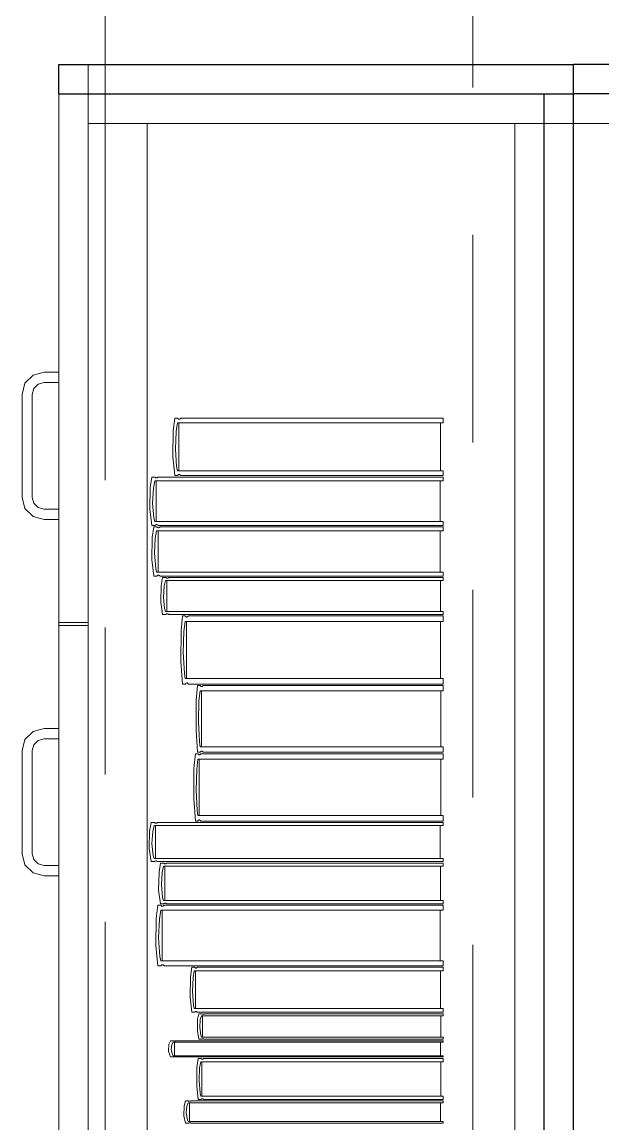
# Model space of a CAD drawing. Header units: inches. Extents: x -19 to 5698, y -728 to 92.
# Drawn here: x 293.764 to 294.159, y 10.613 to 11.361 of the extents above; entities that cross this region are included whole.
import ezdxf

# ---------------------------------------------------------------- set-up
doc = ezdxf.new("R2010")
doc.units = ezdxf.units.IN
doc.header["$MEASUREMENT"] = 0
doc.set_wipeout_variables(frame=1)
for name, pattern in [('Hidden Line', [0.195611, 0.141111, -0.0545]), ('Punto & Raya', [0.65, 0.5, -0.075, 0, -0.075]), ('Wipeout_Contour', [1, 0, -1])]:
    doc.linetypes.add(name, pattern=pattern)
for name, color, linetype in [('02 _ ARQ _ ALB _ Ejes Generales', 251, 'Continuous'), ('08 _ STR _ EXT _ 09 Vigas', 251, 'Continuous'), ('Interior - Mobiliario', 7, 'Continuous')]:
    doc.layers.add(name, color=color, linetype=linetype)

msp = doc.modelspace()

# ---------------------------------------------------------------- linework, layer by layer
at = {"layer": 'Interior - Mobiliario', "color": 175, "linetype": 'Continuous', "lineweight": 13}
for p, q in [((294.11862, 11.31227), (293.80862, 11.31227)), ((293.80862, 11.31227), (293.80862, 9.85227)), ((294.11862, 9.85227), (294.11862, 11.31227)), ((293.84862, 11.29227), (293.80862, 11.29227)), ((293.80862, 11.29227), (293.80862, 9.87227)), ((294.09862, 11.29227), (293.84862, 11.29227)), ((293.84862, 9.87227), (293.84862, 11.29227)), ((294.09862, 11.29227), (294.09862, 9.87227)), ((293.77112, 11.12126), (293.77862, 11.12327)), ((293.77862, 11.12327), (293.78862, 11.12327)), ((293.78862, 11.12327), (293.78862, 11.11627)), ((293.76362, 11.10827), (293.76563, 11.11577)), ((293.76563, 11.11577), (293.77112, 11.12126)), ((293.77462, 11.1152), (293.77169, 11.11227)), ((293.77862, 11.11627), (293.77462, 11.1152)), ((293.78862, 11.11627), (293.77862, 11.11627)), ((293.76362, 11.03827), (293.76362, 11.10827)), ((293.77169, 11.11227), (293.77062, 11.10827)), ((293.77062, 11.10827), (293.77062, 11.03827)), ((293.86743, 11.092), (293.86644, 11.08347)), ((293.86942, 11.092), (293.86743, 11.092)), ((293.86952, 11.09184), (293.86942, 11.092)), ((293.86975, 11.09161), (293.86952, 11.09184)), ((293.87129, 11.09179), (293.87105, 11.09157)), ((293.87144, 11.092), (293.87129, 11.09179)), ((294.04996, 11.092), (293.87144, 11.092)), ((294.04996, 11.08889), (294.04996, 11.092)), ((293.86842, 11.08306), (293.86926, 11.08889)), ((293.86926, 11.08889), (294.04996, 11.08889)), ((293.87, 11.09144), (293.86975, 11.09161)), ((293.87026, 11.09136), (293.87, 11.09144)), ((293.87017, 11.08889), (293.87017, 11.05623)), ((293.87053, 11.09135), (293.87026, 11.09136)), ((293.8708, 11.09142), (293.87053, 11.09135)), ((293.87105, 11.09157), (293.8708, 11.09142)), ((294.04814, 11.05623), (294.04814, 11.08889)), ((293.86644, 11.08347), (293.86621, 11.06609)), ((293.86796, 11.0711), (293.86842, 11.08306)), ((293.86872, 11.05918), (293.86796, 11.0711)), ((293.86621, 11.06609), (293.86743, 11.05312)), ((293.86926, 11.05623), (293.86872, 11.05918)), ((294.04996, 11.05623), (293.86926, 11.05623)), ((294.04996, 11.05312), (294.04996, 11.05623)), ((293.85185, 11.05212), (293.85077, 11.04492)), ((293.85401, 11.05212), (293.85185, 11.05212)), ((293.85292, 11.04457), (293.85383, 11.04949)), ((293.85383, 11.04949), (294.04996, 11.04949)), ((293.85412, 11.052), (293.85401, 11.05212)), ((293.85437, 11.0518), (293.85412, 11.052)), ((293.85464, 11.05166), (293.85437, 11.0518)), ((293.85493, 11.05158), (293.85464, 11.05166)), ((293.85482, 11.04949), (293.85482, 11.02188)), ((293.85522, 11.05157), (293.85493, 11.05158)), ((293.85551, 11.05163), (293.85522, 11.05157)), ((293.85578, 11.05176), (293.85551, 11.05163)), ((293.85604, 11.05195), (293.85578, 11.05176)), ((293.8562, 11.05212), (293.85604, 11.05195)), ((294.04996, 11.05212), (293.8562, 11.05212)), ((293.86743, 11.05312), (293.86942, 11.05312)), ((293.86942, 11.05312), (293.86957, 11.05333)), ((293.86957, 11.05333), (293.8698, 11.05355)), ((293.8698, 11.05355), (293.87006, 11.0537)), ((293.87006, 11.0537), (293.87032, 11.05377)), ((293.87032, 11.05377), (293.87059, 11.05376)), ((293.87059, 11.05376), (293.87086, 11.05368)), ((293.87086, 11.05368), (293.87111, 11.05351)), ((293.87111, 11.05351), (293.87134, 11.05327)), ((293.87134, 11.05327), (293.87144, 11.05312)), ((293.87144, 11.05312), (294.04996, 11.05312)), ((294.04798, 11.02188), (294.04798, 11.04949)), ((294.04996, 11.04949), (294.04996, 11.05212)), ((293.85077, 11.04492), (293.85052, 11.03022)), ((293.85242, 11.03445), (293.85292, 11.04457)), ((293.76563, 11.03077), (293.76362, 11.03827)), ((293.77062, 11.03827), (293.77169, 11.03427)), ((293.77169, 11.03427), (293.77462, 11.03134)), ((293.85325, 11.02438), (293.85242, 11.03445)), ((293.77112, 11.02528), (293.76563, 11.03077)), ((293.77862, 11.02327), (293.77112, 11.02528)), ((293.77462, 11.03134), (293.77862, 11.03027)), ((293.77862, 11.03027), (293.78862, 11.03027)), ((293.78862, 11.03027), (293.78862, 11.02327)), ((293.85052, 11.03022), (293.85185, 11.01925)), ((293.85383, 11.02188), (293.85325, 11.02438)), ((293.78862, 11.02327), (293.77862, 11.02327)), ((293.85185, 11.01925), (293.85401, 11.01925)), ((293.85316, 11.01825), (293.85209, 11.01093)), ((293.8553, 11.01825), (293.85316, 11.01825)), ((294.04996, 11.02188), (293.85383, 11.02188)), ((293.85401, 11.01925), (293.85417, 11.01943)), ((293.85417, 11.01943), (293.85443, 11.01962)), ((293.85443, 11.01962), (293.8547, 11.01974)), ((293.8547, 11.01974), (293.85499, 11.0198)), ((293.85499, 11.0198), (293.85528, 11.0198)), ((293.85528, 11.0198), (293.85557, 11.01972)), ((293.85541, 11.01813), (293.8553, 11.01825)), ((293.85566, 11.01792), (293.85541, 11.01813)), ((293.85557, 11.01972), (293.85584, 11.01958)), ((293.85593, 11.01778), (293.85566, 11.01792)), ((293.85584, 11.01958), (293.85609, 11.01938)), ((293.85622, 11.0177), (293.85593, 11.01778)), ((293.85609, 11.01938), (293.8562, 11.01925)), ((293.8562, 11.01925), (294.04996, 11.01925)), ((293.85651, 11.0177), (293.85622, 11.0177)), ((293.85679, 11.01776), (293.85651, 11.0177)), ((293.85707, 11.01788), (293.85679, 11.01776)), ((293.85732, 11.01808), (293.85707, 11.01788)), ((293.85748, 11.01825), (293.85732, 11.01808)), ((294.04996, 11.01825), (293.85748, 11.01825)), ((294.04996, 11.01925), (294.04996, 11.02188)), ((294.04996, 11.01558), (294.04996, 11.01825)), ((293.85209, 11.01093), (293.85184, 10.996)), ((293.85373, 11.0003), (293.85423, 11.01058)), ((293.85423, 11.01058), (293.85513, 11.01558)), ((293.85513, 11.01558), (294.04996, 11.01558)), ((293.85611, 11.01558), (293.85611, 10.98753)), ((294.048, 10.98753), (294.048, 11.01558)), ((293.85184, 10.996), (293.85316, 10.98486)), ((293.85455, 10.99006), (293.85373, 11.0003)), ((293.85513, 10.98753), (293.85455, 10.99006)), ((294.04996, 10.98753), (293.85513, 10.98753)), ((294.04996, 10.98486), (294.04996, 10.98753)), ((293.85316, 10.98486), (293.8553, 10.98486)), ((293.8553, 10.98486), (293.85546, 10.98504)), ((293.85546, 10.98504), (293.85572, 10.98523)), ((293.85572, 10.98523), (293.85599, 10.98536)), ((293.85599, 10.98536), (293.85628, 10.98542)), ((293.85628, 10.98542), (293.85657, 10.98541)), ((293.85657, 10.98541), (293.85685, 10.98533)), ((293.85685, 10.98533), (293.85712, 10.98519)), ((293.85712, 10.98519), (293.85737, 10.98499)), ((293.85737, 10.98499), (293.85748, 10.98486)), ((293.85748, 10.98486), (294.04996, 10.98486)), ((293.85921, 10.98386), (293.85816, 10.97836)), ((293.86128, 10.98386), (293.85921, 10.98386)), ((293.86024, 10.9781), (293.86111, 10.98185)), ((293.86111, 10.98185), (294.04996, 10.98185)), ((293.86139, 10.98376), (293.86128, 10.98386)), ((293.86163, 10.98361), (293.86139, 10.98376)), ((293.86189, 10.9835), (293.86163, 10.98361)), ((293.86216, 10.98345), (293.86189, 10.9835)), ((293.86207, 10.98185), (293.86207, 10.9608)), ((293.86245, 10.98344), (293.86216, 10.98345)), ((293.86272, 10.98349), (293.86245, 10.98344)), ((293.86299, 10.98358), (293.86272, 10.98349)), ((293.86324, 10.98372), (293.86299, 10.98358)), ((293.86339, 10.98386), (293.86324, 10.98372)), ((294.04996, 10.98386), (293.86339, 10.98386)), ((294.04806, 10.9608), (294.04806, 10.98185)), ((294.04996, 10.98185), (294.04996, 10.98386)), ((293.85816, 10.97836), (293.85793, 10.96716)), ((293.85975, 10.97039), (293.86024, 10.9781)), ((293.85793, 10.96716), (293.85921, 10.9588)), ((293.86055, 10.96271), (293.85975, 10.97039)), ((293.85921, 10.9588), (293.86128, 10.9588)), ((293.86111, 10.9608), (293.86055, 10.96271)), ((294.04996, 10.9608), (293.86111, 10.9608)), ((293.86128, 10.9588), (293.86144, 10.95893)), ((293.86144, 10.95893), (293.86168, 10.95908)), ((293.86168, 10.95908), (293.86195, 10.95917)), ((293.86195, 10.95917), (293.86223, 10.95922)), ((293.86223, 10.95922), (293.86251, 10.95921)), ((293.86251, 10.95921), (293.86278, 10.95916)), ((293.86278, 10.95916), (293.86305, 10.95905)), ((293.86305, 10.95905), (293.86329, 10.9589)), ((293.86329, 10.9589), (293.86339, 10.9588)), ((293.86339, 10.9588), (294.04996, 10.9588)), ((293.87277, 10.9578), (293.8718, 10.94764)), ((293.8747, 10.9578), (293.87277, 10.9578)), ((293.8748, 10.95762), (293.8747, 10.9578)), ((293.87502, 10.95734), (293.8748, 10.95762)), ((293.87526, 10.95714), (293.87502, 10.95734)), ((293.87552, 10.95704), (293.87526, 10.95714)), ((293.87578, 10.95703), (293.87552, 10.95704)), ((293.87604, 10.95711), (293.87578, 10.95703)), ((293.87629, 10.95729), (293.87604, 10.95711)), ((293.87651, 10.95755), (293.87629, 10.95729)), ((293.87666, 10.9578), (293.87651, 10.95755)), ((294.04996, 10.9578), (293.87666, 10.9578)), ((294.04996, 10.9588), (294.04996, 10.9608)), ((294.04996, 10.9541), (294.04996, 10.9578)), ((293.78862, 10.95327), (293.80862, 10.95327)), ((293.78862, 10.59227), (293.78862, 10.95127)), ((293.78862, 10.95127), (293.80862, 10.95127)), ((293.80862, 10.59227), (293.80862, 10.95127)), ((293.87373, 10.94716), (293.87454, 10.9541)), ((293.87454, 10.9541), (294.04996, 10.9541)), ((293.87543, 10.9541), (293.87543, 10.9152)), ((294.04819, 10.9152), (294.04819, 10.9541)), ((293.8718, 10.94764), (293.87158, 10.92693)), ((293.87328, 10.93291), (293.87373, 10.94716)), ((293.87402, 10.91871), (293.87328, 10.93291)), ((293.87158, 10.92693), (293.87277, 10.91149)), ((293.87454, 10.9152), (293.87402, 10.91871)), ((294.04996, 10.9152), (293.87454, 10.9152)), ((293.87507, 10.912), (293.87532, 10.91218)), ((293.87532, 10.91218), (293.87558, 10.91227)), ((293.87558, 10.91227), (293.87584, 10.91225)), ((293.87584, 10.91225), (293.87609, 10.91215)), ((293.87609, 10.91215), (293.87634, 10.91195)), ((294.04996, 10.91149), (294.04996, 10.9152)), ((293.87277, 10.91149), (293.8747, 10.91149)), ((293.8747, 10.91149), (293.87484, 10.91174)), ((293.87484, 10.91174), (293.87507, 10.912)), ((293.87634, 10.91195), (293.87656, 10.91167)), ((293.87656, 10.91167), (293.87666, 10.91149)), ((293.87666, 10.91149), (294.04996, 10.91149)), ((293.88304, 10.91049), (293.88213, 10.90056)), ((293.88486, 10.91049), (293.88304, 10.91049)), ((293.88395, 10.90009), (293.88471, 10.90687)), ((293.88471, 10.90687), (294.04996, 10.90687)), ((293.88495, 10.91032), (293.88486, 10.91049)), ((293.88516, 10.91004), (293.88495, 10.91032)), ((293.88539, 10.90985), (293.88516, 10.91004)), ((293.88563, 10.90975), (293.88539, 10.90985)), ((293.88555, 10.90687), (293.88555, 10.86883)), ((293.88588, 10.90973), (293.88563, 10.90975)), ((293.88612, 10.90982), (293.88588, 10.90973)), ((293.88635, 10.90999), (293.88612, 10.90982)), ((293.88657, 10.91025), (293.88635, 10.90999)), ((293.88671, 10.91049), (293.88657, 10.91025)), ((294.04996, 10.91049), (293.88671, 10.91049)), ((294.0483, 10.86883), (294.0483, 10.90687)), ((294.04996, 10.90687), (294.04996, 10.91049)), ((293.88213, 10.90056), (293.88192, 10.88031)), ((293.88352, 10.88615), (293.88395, 10.90009)), ((293.88422, 10.87226), (293.88352, 10.88615)), ((293.77112, 10.87926), (293.76563, 10.87377)), ((293.77862, 10.88127), (293.77112, 10.87926)), ((293.78862, 10.88127), (293.77862, 10.88127)), ((293.78862, 10.87427), (293.78862, 10.88127)), ((293.88192, 10.88031), (293.88304, 10.86521)), ((293.76563, 10.87377), (293.76362, 10.86627)), ((293.77062, 10.86627), (293.77169, 10.87027)), ((293.77169, 10.87027), (293.77462, 10.8732)), ((293.77462, 10.8732), (293.77862, 10.87427)), ((293.77862, 10.87427), (293.78862, 10.87427)), ((293.88471, 10.86883), (293.88422, 10.87226)), ((294.04996, 10.86883), (293.88471, 10.86883)), ((294.04996, 10.86521), (294.04996, 10.86883)), ((293.76362, 10.86627), (293.76362, 10.79627)), ((293.77062, 10.79627), (293.77062, 10.86627)), ((293.88147, 10.86421), (293.88055, 10.85418)), ((293.88331, 10.86421), (293.88147, 10.86421)), ((293.88238, 10.8537), (293.88316, 10.86055)), ((293.88304, 10.86521), (293.88486, 10.86521)), ((293.88316, 10.86055), (294.04996, 10.86055)), ((293.8834, 10.86403), (293.88331, 10.86421)), ((293.88361, 10.86375), (293.8834, 10.86403)), ((293.88384, 10.86356), (293.88361, 10.86375)), ((293.88409, 10.86345), (293.88384, 10.86356)), ((293.884, 10.86055), (293.884, 10.82214)), ((293.88434, 10.86344), (293.88409, 10.86345)), ((293.88458, 10.86353), (293.88434, 10.86344)), ((293.88482, 10.8637), (293.88458, 10.86353)), ((293.88503, 10.86396), (293.88482, 10.8637)), ((293.88486, 10.86521), (293.88499, 10.86545)), ((293.88499, 10.86545), (293.88521, 10.86571)), ((293.88517, 10.86421), (293.88503, 10.86396)), ((294.04996, 10.86421), (293.88517, 10.86421)), ((293.88521, 10.86571), (293.88544, 10.86588)), ((293.88544, 10.86588), (293.88569, 10.86596)), ((293.88569, 10.86596), (293.88593, 10.86595)), ((293.88593, 10.86595), (293.88617, 10.86585)), ((293.88617, 10.86585), (293.8864, 10.86566)), ((293.8864, 10.86566), (293.88661, 10.86538)), ((293.88661, 10.86538), (293.88671, 10.86521)), ((293.88671, 10.86521), (294.04996, 10.86521)), ((294.04828, 10.82214), (294.04828, 10.86055)), ((294.04996, 10.86055), (294.04996, 10.86421)), ((293.88055, 10.85418), (293.88034, 10.83373)), ((293.88196, 10.83963), (293.88238, 10.8537)), ((293.88266, 10.82561), (293.88196, 10.83963)), ((293.88034, 10.83373), (293.88147, 10.81848)), ((293.88316, 10.82214), (293.88266, 10.82561)), ((293.85139, 10.81748), (293.8503, 10.81165)), ((293.85355, 10.81748), (293.85139, 10.81748)), ((293.85246, 10.81138), (293.85338, 10.81535)), ((293.85338, 10.81535), (294.04996, 10.81535)), ((293.85366, 10.81738), (293.85355, 10.81748)), ((293.85391, 10.81722), (293.85366, 10.81738)), ((293.85418, 10.8171), (293.85391, 10.81722)), ((293.85447, 10.81704), (293.85418, 10.8171)), ((293.85437, 10.81535), (293.85437, 10.79304)), ((293.85476, 10.81704), (293.85447, 10.81704)), ((293.85505, 10.81708), (293.85476, 10.81704)), ((293.85533, 10.81719), (293.85505, 10.81708)), ((293.85558, 10.81734), (293.85533, 10.81719)), ((293.85575, 10.81748), (293.85558, 10.81734)), ((294.04996, 10.81748), (293.85575, 10.81748)), ((293.88147, 10.81848), (293.88331, 10.81848)), ((294.04996, 10.82214), (293.88316, 10.82214)), ((293.88331, 10.81848), (293.88344, 10.81873)), ((293.88344, 10.81873), (293.88366, 10.81899)), ((293.88366, 10.81899), (293.8839, 10.81916)), ((293.8839, 10.81916), (293.88414, 10.81924)), ((293.88414, 10.81924), (293.88439, 10.81923)), ((293.88439, 10.81923), (293.88463, 10.81913)), ((293.88463, 10.81913), (293.88487, 10.81894)), ((293.88487, 10.81894), (293.88508, 10.81866)), ((293.88508, 10.81866), (293.88517, 10.81848)), ((293.88517, 10.81848), (294.04996, 10.81848)), ((294.04798, 10.79304), (294.04798, 10.81535)), ((294.04996, 10.81848), (294.04996, 10.82214)), ((294.04996, 10.81535), (294.04996, 10.81748)), ((293.8503, 10.81165), (293.85006, 10.79977)), ((293.85196, 10.8032), (293.85246, 10.81138)), ((293.85279, 10.79505), (293.85196, 10.8032)), ((293.76362, 10.79627), (293.76563, 10.78877)), ((293.77169, 10.79227), (293.77062, 10.79627)), ((293.85006, 10.79977), (293.85139, 10.79091)), ((293.85338, 10.79304), (293.85279, 10.79505)), ((294.04996, 10.79304), (293.85338, 10.79304)), ((294.04996, 10.79091), (294.04996, 10.79304)), ((293.76563, 10.78877), (293.77112, 10.78328)), ((293.77462, 10.78934), (293.77169, 10.79227)), ((293.77862, 10.78827), (293.77462, 10.78934)), ((293.78862, 10.78827), (293.77862, 10.78827)), ((293.78862, 10.78127), (293.78862, 10.78827)), ((293.85139, 10.79091), (293.85355, 10.79091)), ((293.85355, 10.79091), (293.85371, 10.79105)), ((293.85371, 10.79105), (293.85397, 10.7912)), ((293.85397, 10.7912), (293.85425, 10.79131)), ((293.85425, 10.79131), (293.85453, 10.79135)), ((293.85453, 10.79135), (293.85483, 10.79135)), ((293.85483, 10.79135), (293.85511, 10.79129)), ((293.85511, 10.79129), (293.85539, 10.79117)), ((293.85539, 10.79117), (293.85564, 10.79101)), ((293.85564, 10.79101), (293.85575, 10.79091)), ((293.85575, 10.79091), (294.04996, 10.79091)), ((293.85781, 10.78991), (293.85676, 10.78384)), ((293.8599, 10.78991), (293.85781, 10.78991)), ((293.85885, 10.78355), (293.85973, 10.7877)), ((293.85973, 10.7877), (294.04996, 10.7877)), ((293.86, 10.7898), (293.8599, 10.78991)), ((293.86025, 10.78963), (293.86, 10.7898)), ((293.86051, 10.78952), (293.86025, 10.78963)), ((293.86079, 10.78945), (293.86051, 10.78952)), ((293.86069, 10.7877), (293.86069, 10.76445)), ((293.86107, 10.78945), (293.86079, 10.78945)), ((293.86135, 10.7895), (293.86107, 10.78945)), ((293.86162, 10.7896), (293.86135, 10.7895)), ((293.86187, 10.78976), (293.86162, 10.7896)), ((293.86202, 10.78991), (293.86187, 10.78976)), ((294.04996, 10.78991), (293.86202, 10.78991)), ((294.04804, 10.76445), (294.04804, 10.7877)), ((294.04996, 10.7877), (294.04996, 10.78991)), ((293.77112, 10.78328), (293.77862, 10.78127)), ((293.77862, 10.78127), (293.78862, 10.78127)), ((293.85676, 10.78384), (293.85652, 10.77147)), ((293.85836, 10.77504), (293.85885, 10.78355)), ((293.85652, 10.77147), (293.85781, 10.76224)), ((293.85916, 10.76655), (293.85836, 10.77504)), ((293.85973, 10.76445), (293.85916, 10.76655)), ((294.04996, 10.76445), (293.85973, 10.76445)), ((293.8599, 10.76224), (293.86005, 10.76239)), ((293.86005, 10.76239), (293.8603, 10.76255)), ((293.8603, 10.76255), (293.86057, 10.76265)), ((293.86057, 10.76265), (293.86085, 10.7627)), ((293.86085, 10.7627), (293.86113, 10.7627)), ((293.86113, 10.7627), (293.86141, 10.76263)), ((293.86141, 10.76263), (293.86168, 10.76252)), ((293.86168, 10.76252), (293.86192, 10.76235)), ((294.04996, 10.76224), (294.04996, 10.76445)), ((293.85597, 10.76124), (293.8549, 10.75222)), ((293.85807, 10.76124), (293.85597, 10.76124)), ((293.85701, 10.75179), (293.85791, 10.75795)), ((293.85781, 10.76224), (293.8599, 10.76224)), ((293.85791, 10.75795), (294.04996, 10.75795)), ((293.85818, 10.76108), (293.85807, 10.76124)), ((293.85843, 10.76083), (293.85818, 10.76108)), ((293.85869, 10.76066), (293.85843, 10.76083)), ((293.85897, 10.76056), (293.85869, 10.76066)), ((293.85888, 10.75795), (293.85888, 10.7234)), ((293.85926, 10.76055), (293.85897, 10.76056)), ((293.85954, 10.76063), (293.85926, 10.76055)), ((293.85981, 10.76078), (293.85954, 10.76063)), ((293.86006, 10.76102), (293.85981, 10.76078)), ((293.86022, 10.76124), (293.86006, 10.76102)), ((294.04996, 10.76124), (293.86022, 10.76124)), ((293.86192, 10.76235), (293.86202, 10.76224)), ((293.86202, 10.76224), (294.04996, 10.76224)), ((294.04802, 10.7234), (294.04802, 10.75795)), ((294.04996, 10.75795), (294.04996, 10.76124)), ((293.8549, 10.75222), (293.85466, 10.73382)), ((293.85652, 10.73913), (293.85701, 10.75179)), ((293.85466, 10.73382), (293.85597, 10.72011)), ((293.85733, 10.72652), (293.85652, 10.73913)), ((293.85791, 10.7234), (293.85733, 10.72652)), ((293.85597, 10.72011), (293.85807, 10.72011)), ((294.04996, 10.7234), (293.85791, 10.7234)), ((293.85807, 10.72011), (293.85823, 10.72033)), ((293.85823, 10.72033), (293.85848, 10.72056)), ((293.85848, 10.72056), (293.85876, 10.72072)), ((293.85876, 10.72072), (293.85904, 10.72079)), ((293.85904, 10.72079), (293.85932, 10.72078)), ((293.85932, 10.72078), (293.8596, 10.72069)), ((293.8596, 10.72069), (293.85987, 10.72052)), ((293.85987, 10.72052), (293.86012, 10.72027)), ((293.86012, 10.72027), (293.86022, 10.72011)), ((293.86022, 10.72011), (294.04996, 10.72011)), ((293.87907, 10.71911), (293.87814, 10.71241)), ((293.88093, 10.71911), (293.87907, 10.71911)), ((293.88103, 10.71899), (293.88093, 10.71911)), ((293.88124, 10.7188), (293.88103, 10.71899)), ((293.88148, 10.71867), (293.88124, 10.7188)), ((293.88172, 10.7186), (293.88148, 10.71867)), ((293.88198, 10.7186), (293.88172, 10.7186)), ((293.88222, 10.71865), (293.88198, 10.7186)), ((293.88246, 10.71877), (293.88222, 10.71865)), ((293.88268, 10.71894), (293.88246, 10.71877)), ((293.88282, 10.71911), (293.88268, 10.71894)), ((294.04996, 10.71911), (293.88282, 10.71911)), ((294.04996, 10.72011), (294.04996, 10.7234)), ((294.04996, 10.71666), (294.04996, 10.71911)), ((293.87814, 10.71241), (293.87793, 10.69877)), ((293.87956, 10.70271), (293.88, 10.7121)), ((293.88, 10.7121), (293.88078, 10.71666)), ((293.88078, 10.71666), (294.04996, 10.71666)), ((293.88164, 10.71666), (293.88164, 10.69104)), ((294.04826, 10.69104), (294.04826, 10.71666)), ((293.88028, 10.69335), (293.87956, 10.70271)), ((293.87793, 10.69877), (293.87907, 10.6886)), ((293.87907, 10.6886), (293.88093, 10.6886)), ((293.88078, 10.69104), (293.88028, 10.69335)), ((294.04996, 10.69104), (293.88078, 10.69104)), ((293.88093, 10.6886), (293.88107, 10.68876)), ((293.88107, 10.68876), (293.88129, 10.68894)), ((293.88129, 10.68894), (293.88153, 10.68905)), ((293.88153, 10.68905), (293.88178, 10.68911)), ((293.88178, 10.68911), (293.88203, 10.6891)), ((293.88203, 10.6891), (293.88228, 10.68903)), ((293.88228, 10.68903), (293.88251, 10.6889)), ((293.88251, 10.6889), (293.88273, 10.68872)), ((293.88273, 10.68872), (293.88282, 10.6886)), ((293.88282, 10.6886), (294.04996, 10.6886)), ((293.88395, 10.6876), (293.88304, 10.68379)), ((293.88575, 10.6876), (293.88395, 10.6876)), ((293.88584, 10.68753), (293.88575, 10.6876)), ((293.88759, 10.6876), (293.88745, 10.6875)), ((294.04996, 10.6876), (293.88759, 10.6876)), ((294.04996, 10.6886), (294.04996, 10.69104)), ((294.04996, 10.68621), (294.04996, 10.6876)), ((293.88304, 10.68379), (293.88283, 10.67603)), ((293.88442, 10.67826), (293.88484, 10.68361)), ((293.88484, 10.68361), (293.88561, 10.68621)), ((293.88561, 10.68621), (294.04996, 10.68621)), ((293.88605, 10.68742), (293.88584, 10.68753)), ((293.88628, 10.68735), (293.88605, 10.68742)), ((293.88652, 10.68731), (293.88628, 10.68735)), ((293.88644, 10.68621), (293.88644, 10.67163)), ((293.88677, 10.68731), (293.88652, 10.68731)), ((293.88701, 10.68734), (293.88677, 10.68731)), ((293.88724, 10.6874), (293.88701, 10.68734)), ((293.88745, 10.6875), (293.88724, 10.6874)), ((294.0483, 10.67163), (294.0483, 10.68621)), ((293.88283, 10.67603), (293.88395, 10.67024)), ((293.88511, 10.67294), (293.88442, 10.67826)), ((293.88561, 10.67163), (293.88511, 10.67294)), ((293.86355, 10.66682), (293.86332, 10.6619)), ((293.86456, 10.66924), (293.86355, 10.66682)), ((293.86658, 10.66924), (293.86456, 10.66924)), ((293.86509, 10.66332), (293.86556, 10.66671)), ((293.86556, 10.66671), (293.86642, 10.66836)), ((293.86642, 10.66836), (294.04996, 10.66836)), ((293.86668, 10.66919), (293.86658, 10.66924)), ((293.86692, 10.66913), (293.86668, 10.66919)), ((293.86717, 10.66908), (293.86692, 10.66913)), ((293.86744, 10.66905), (293.86717, 10.66908)), ((293.86734, 10.66836), (293.86734, 10.6591)), ((293.86771, 10.66905), (293.86744, 10.66905)), ((293.86798, 10.66907), (293.86771, 10.66905)), ((293.86824, 10.66911), (293.86798, 10.66907)), ((293.86848, 10.66918), (293.86824, 10.66911)), ((293.86863, 10.66924), (293.86848, 10.66918)), ((294.04996, 10.66924), (293.86863, 10.66924)), ((293.88395, 10.67024), (293.88575, 10.67024)), ((294.04996, 10.67163), (293.88561, 10.67163)), ((293.88575, 10.67024), (293.88589, 10.67033)), ((293.88589, 10.67033), (293.8861, 10.67043)), ((293.8861, 10.67043), (293.88633, 10.67049)), ((293.88633, 10.67049), (293.88658, 10.67053)), ((293.88658, 10.67053), (293.88682, 10.67052)), ((293.88682, 10.67052), (293.88706, 10.67048)), ((293.88706, 10.67048), (293.88729, 10.67041)), ((293.88729, 10.67041), (293.8875, 10.6703)), ((293.8875, 10.6703), (293.88759, 10.67024)), ((293.88759, 10.67024), (294.04996, 10.67024)), ((294.04811, 10.6591), (294.04811, 10.66836)), ((294.04996, 10.67024), (294.04996, 10.67163)), ((294.04996, 10.66836), (294.04996, 10.66924)), ((293.86332, 10.6619), (293.86456, 10.65822)), ((293.86456, 10.65822), (293.86658, 10.65822)), ((293.86587, 10.65994), (293.86509, 10.66332)), ((293.86642, 10.6591), (293.86587, 10.65994)), ((294.04996, 10.6591), (293.86642, 10.6591)), ((293.86658, 10.65822), (293.86673, 10.65828)), ((293.86673, 10.65828), (293.86697, 10.65834)), ((293.86697, 10.65834), (293.86723, 10.65839)), ((293.86723, 10.65839), (293.8675, 10.65841)), ((293.8675, 10.65841), (293.86777, 10.6584)), ((293.86777, 10.6584), (293.86804, 10.65838)), ((293.86804, 10.65838), (293.86829, 10.65833)), ((293.86829, 10.65833), (293.86853, 10.65827)), ((293.86853, 10.65827), (293.86863, 10.65822)), ((293.86863, 10.65822), (294.04996, 10.65822)), ((294.04996, 10.65822), (294.04996, 10.6591)), ((293.88257, 10.65111), (293.88237, 10.63864)), ((293.88348, 10.65722), (293.88257, 10.65111)), ((293.88529, 10.65722), (293.88348, 10.65722)), ((293.88396, 10.64224), (293.88438, 10.65082)), ((293.88438, 10.65082), (293.88515, 10.65499)), ((293.88515, 10.65499), (294.04996, 10.65499)), ((293.88539, 10.65711), (293.88529, 10.65722)), ((293.8856, 10.65695), (293.88539, 10.65711)), ((293.88583, 10.65683), (293.8856, 10.65695)), ((293.88607, 10.65676), (293.88583, 10.65683)), ((293.88598, 10.65499), (293.88598, 10.63157)), ((293.88631, 10.65676), (293.88607, 10.65676)), ((293.88655, 10.65681), (293.88631, 10.65676)), ((293.88679, 10.65691), (293.88655, 10.65681)), ((293.887, 10.65707), (293.88679, 10.65691)), ((293.88714, 10.65722), (293.887, 10.65707)), ((294.04996, 10.65722), (293.88714, 10.65722)), ((294.0483, 10.63157), (294.0483, 10.65499)), ((294.04996, 10.65499), (294.04996, 10.65722)), ((293.88237, 10.63864), (293.88348, 10.62934)), ((293.88466, 10.63369), (293.88396, 10.64224)), ((293.8748, 10.62834), (293.87384, 10.62503)), ((293.8767, 10.62834), (293.8748, 10.62834)), ((293.8768, 10.62828), (293.8767, 10.62834)), ((293.87702, 10.62819), (293.8768, 10.62828)), ((293.87726, 10.62813), (293.87702, 10.62819)), ((293.87752, 10.62809), (293.87726, 10.62813)), ((293.87778, 10.62809), (293.87752, 10.62809)), ((293.87803, 10.62812), (293.87778, 10.62809)), ((293.87827, 10.62818), (293.87803, 10.62812)), ((293.8785, 10.62826), (293.87827, 10.62818)), ((293.87864, 10.62834), (293.8785, 10.62826)), ((294.04996, 10.62834), (293.87864, 10.62834)), ((293.88348, 10.62934), (293.88529, 10.62934)), ((293.88515, 10.63157), (293.88466, 10.63369)), ((294.04996, 10.63157), (293.88515, 10.63157)), ((293.88529, 10.62934), (293.88543, 10.62949)), ((293.88543, 10.62949), (293.88565, 10.62965)), ((293.88565, 10.62965), (293.88588, 10.62976)), ((293.88588, 10.62976), (293.88612, 10.62981)), ((293.88612, 10.62981), (293.88637, 10.6298)), ((293.88637, 10.6298), (293.88661, 10.62974)), ((293.88661, 10.62974), (293.88684, 10.62962)), ((293.88684, 10.62962), (293.88704, 10.62945)), ((293.88704, 10.62945), (293.88714, 10.62934)), ((293.88714, 10.62934), (294.04996, 10.62934)), ((294.04996, 10.62934), (294.04996, 10.63157)), ((294.04996, 10.62713), (294.04996, 10.62834)), ((293.87384, 10.62503), (293.87362, 10.61826)), ((293.8753, 10.62021), (293.87575, 10.62487)), ((293.87603, 10.61557), (293.8753, 10.62021)), ((293.87575, 10.62487), (293.87655, 10.62713)), ((293.87655, 10.62713), (294.04996, 10.62713)), ((293.87743, 10.62713), (293.87743, 10.61443)), ((294.04821, 10.61443), (294.04821, 10.62713)), ((293.87362, 10.61826), (293.8748, 10.61322)), ((293.8748, 10.61322), (293.8767, 10.61322)), ((293.87655, 10.61443), (293.87603, 10.61557)), ((294.04996, 10.61443), (293.87655, 10.61443)), ((293.8767, 10.61322), (293.87685, 10.6133)), ((293.87685, 10.6133), (293.87707, 10.61338)), ((293.87707, 10.61338), (293.87732, 10.61344)), ((293.87732, 10.61344), (293.87757, 10.61347)), ((293.87757, 10.61347), (293.87783, 10.61346)), ((293.87783, 10.61346), (293.87809, 10.61343)), ((293.87809, 10.61343), (293.87833, 10.61337)), ((293.87833, 10.61337), (293.87855, 10.61327)), ((293.87855, 10.61327), (293.87864, 10.61322)), ((293.87864, 10.61322), (294.04996, 10.61322)), ((294.04996, 10.61322), (294.04996, 10.61443))]:
    msp.add_line(p, q, dxfattribs=at)

# ---------------------------------------------------------------- next in the draw order: wipeouts: each hides what was drawn before it
at = {"color": 254, "linetype": 'Wipeout_Contour', "lineweight": 0, "ltscale": 9715.315387}
msp.add_wipeout([(294.11862, 11.31227), (294.11862, 9.85227), (294.13862, 9.85227), (294.13862, 11.31227)], dxfattribs=at).dxf.layer = 'Interior - Mobiliario'

# ---------------------------------------------------------------- next in the draw order: linework, layer by layer
at = {"layer": 'Interior - Mobiliario', "color": 175, "linetype": 'Continuous', "lineweight": 30}
for p, q in [((294.11862, 11.31227), (294.13862, 11.31227)), ((294.11862, 9.85227), (294.11862, 11.31227)), ((294.13862, 9.85227), (294.13862, 11.31227))]:
    msp.add_line(p, q, dxfattribs=at)
at = {"layer": 'Interior - Mobiliario', "color": 175, "linetype": 'Continuous', "lineweight": 13}
for p, q in [((294.13862, 11.31227), (294.11862, 11.31227)), ((294.11862, 11.31227), (294.11862, 9.85227)), ((294.13862, 9.85227), (294.13862, 11.31227)), ((294.13862, 11.29227), (294.09862, 11.29227)), ((294.13862, 9.87227), (294.13862, 11.29227))]:
    msp.add_line(p, q, dxfattribs=at)

# ---------------------------------------------------------------- next in the draw order: wipeouts: each hides what was drawn before it
at = {"color": 254, "linetype": 'Wipeout_Contour', "lineweight": 0, "ltscale": 9714.668305}
msp.add_wipeout([(293.78862, 11.33227), (293.78862, 11.31227), (294.13862, 11.31227), (294.13862, 11.33227)], dxfattribs=at).dxf.layer = 'Interior - Mobiliario'

# ---------------------------------------------------------------- next in the draw order: linework, layer by layer
at = {"layer": '02 _ ARQ _ ALB _ Ejes Generales', "color": 251, "linetype": 'Punto & Raya', "lineweight": 13, "true_color": 0x636466}
msp.add_line((293.82005, 3.05001), (293.82005, 44.9), dxfattribs=at)
at = {"layer": '08 _ STR _ EXT _ 09 Vigas', "color": 251, "linetype": 'Hidden Line', "lineweight": 13, "true_color": 0x636466}
msp.add_line((294.07005, 7.7), (294.07005, 16.9), dxfattribs=at)
at = {"layer": 'Interior - Mobiliario', "color": 175, "linetype": 'Continuous', "lineweight": 30}
for p, q in [((293.78862, 11.33227), (294.13862, 11.33227)), ((293.78862, 11.31227), (293.78862, 11.33227)), ((294.13862, 11.31227), (294.13862, 11.33227)), ((293.78862, 11.31227), (294.13862, 11.31227))]:
    msp.add_line(p, q, dxfattribs=at)
at = {"layer": 'Interior - Mobiliario', "color": 175, "linetype": 'Continuous', "lineweight": 13}
for p, q in [((294.13862, 11.33227), (293.78862, 11.33227)), ((293.78862, 11.33227), (293.78862, 11.31227)), ((293.78862, 11.33227), (294.13862, 11.33227)), ((293.78862, 9.83227), (293.78862, 11.33227)), ((294.13862, 11.33227), (293.80862, 11.33227)), ((293.80862, 11.33227), (293.80862, 11.29227)), ((294.13862, 11.31227), (294.13862, 11.33227)), ((294.13862, 11.29227), (294.13862, 11.33227)), ((294.13862, 11.33227), (294.13862, 9.83227)), ((293.78862, 11.31227), (294.13862, 11.31227)), ((294.13862, 11.31227), (293.78862, 11.31227)), ((293.78862, 11.31227), (293.78862, 9.85227)), ((294.11862, 11.31227), (293.78862, 11.31227)), ((293.78862, 11.31227), (293.78862, 9.85227)), ((293.78862, 11.31227), (293.78862, 10.95327)), ((293.78862, 11.31227), (293.80862, 11.31227)), ((294.11862, 11.31227), (293.80862, 11.31227)), ((293.80862, 11.31227), (293.80862, 9.85227)), ((294.11862, 11.31227), (293.80862, 11.31227)), ((293.80862, 11.31227), (293.80862, 9.85227)), ((293.80862, 11.31227), (293.80862, 10.95327)), ((294.11862, 9.85227), (294.11862, 11.31227)), ((294.11862, 9.85227), (294.11862, 11.31227)), ((294.11862, 9.85227), (294.11862, 11.31227)), ((294.13862, 9.85227), (294.13862, 11.31227))]:
    msp.add_line(p, q, dxfattribs=at)

# ---------------------------------------------------------------- next in the draw order: wipeouts: each hides what was drawn before it
at = {"color": 254, "linetype": 'Wipeout_Contour', "lineweight": 0, "ltscale": 9715.395387}
msp.add_wipeout([(294.15862, 11.31227), (294.13862, 11.31227), (294.13862, 9.85227), (294.15862, 9.85227)], dxfattribs=at).dxf.layer = 'Interior - Mobiliario'

# ---------------------------------------------------------------- next in the draw order: linework, layer by layer
at = {"layer": 'Interior - Mobiliario', "color": 175, "linetype": 'Continuous', "lineweight": 30}
for p in [(294.13862, 9.85227), (294.15862, 11.31227)]:
    msp.add_line(p, (294.13862, 11.31227), dxfattribs=at)
at = {"layer": 'Interior - Mobiliario', "color": 175, "linetype": 'Continuous', "lineweight": 13}
for p, q in [((294.13862, 11.31227), (294.15862, 11.31227)), ((294.13862, 9.85227), (294.13862, 11.31227)), ((294.13862, 11.29227), (294.17862, 11.29227)), ((294.13862, 9.87227), (294.13862, 11.29227))]:
    msp.add_line(p, q, dxfattribs=at)

# ---------------------------------------------------------------- next in the draw order: wipeouts: each hides what was drawn before it
at = {"color": 254, "linetype": 'Wipeout_Contour', "lineweight": 0, "ltscale": 9716.06829}
msp.add_wipeout([(294.48862, 11.33227), (294.13862, 11.33227), (294.13862, 11.31227), (294.48862, 11.31227)], dxfattribs=at).dxf.layer = 'Interior - Mobiliario'

# ---------------------------------------------------------------- next in the draw order: linework, layer by layer
at = {"layer": 'Interior - Mobiliario', "color": 175, "linetype": 'Continuous', "lineweight": 30}
for p, q in [((294.13862, 11.31227), (294.13862, 11.33227)), ((294.48862, 11.33227), (294.13862, 11.33227)), ((294.48862, 11.31227), (294.13862, 11.31227))]:
    msp.add_line(p, q, dxfattribs=at)
at = {"layer": 'Interior - Mobiliario', "color": 175, "linetype": 'Continuous', "lineweight": 13}
for p, q in [((294.13862, 11.33227), (294.48862, 11.33227)), ((294.13862, 11.31227), (294.13862, 11.33227)), ((294.13862, 11.33227), (294.46862, 11.33227)), ((294.13862, 11.29227), (294.13862, 11.33227)), ((294.48862, 11.33227), (294.13862, 11.33227)), ((294.13862, 11.33227), (294.13862, 9.83227)), ((294.48862, 11.31227), (294.13862, 11.31227)), ((294.13862, 11.31227), (294.48862, 11.31227)), ((294.13862, 9.85227), (294.13862, 11.31227))]:
    msp.add_line(p, q, dxfattribs=at)

doc.saveas('drawing.dxf')
